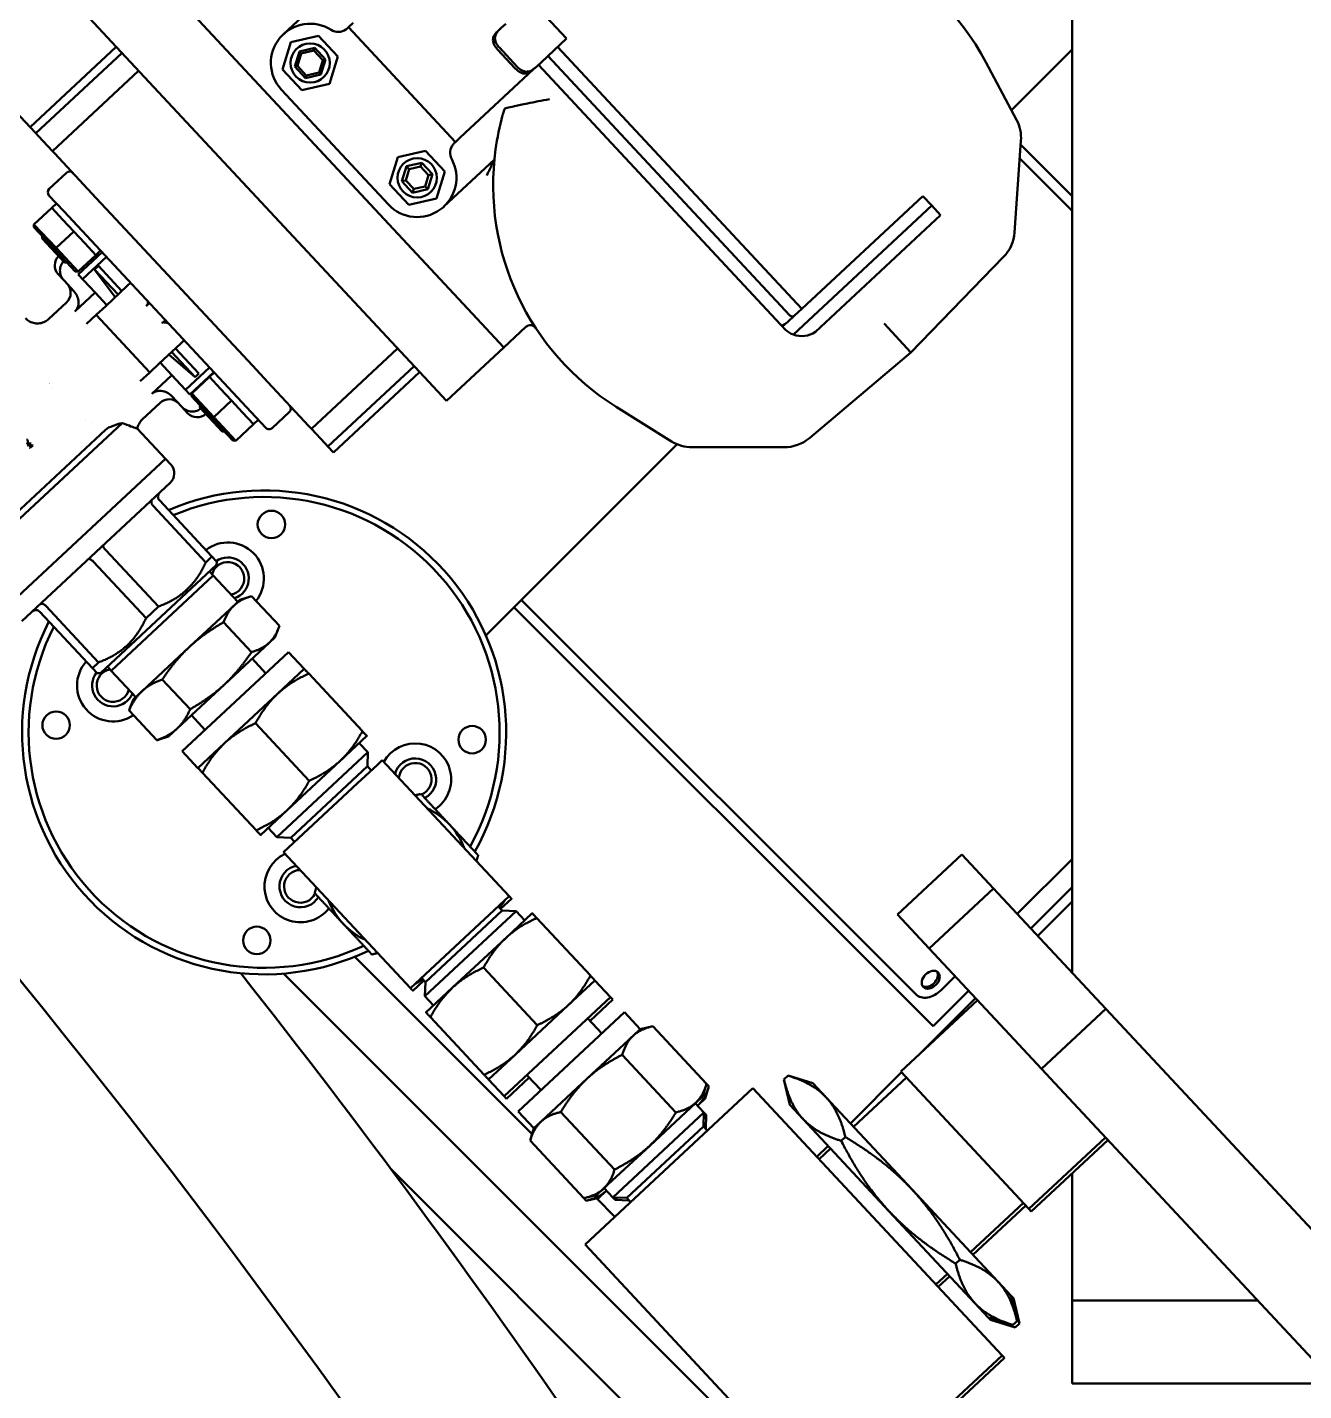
# Model space of a CAD drawing. Header units: inches. Extents: x 11 to 1621, y 11 to 1332.
# Drawn here: x 1286.47 to 1294.15, y 387.91 to 396.12 of the extents above; entities that cross this region are included whole.
import ezdxf

# ---------------------------------------------------------------- set-up
doc = ezdxf.new("R2010")
doc.units = ezdxf.units.IN
doc.header["$LTSCALE"] = 48
doc.header["$MEASUREMENT"] = 0
doc.layers.add('Visible (ANSI)', color=7, linetype='Continuous', lineweight=50)

msp = doc.modelspace()

# ---------------------------------------------------------------- linework, layer by layer
at = {"layer": 'Visible (ANSI)'}
for p, q in [((1292.759479, 390.424267), (1292.759479, 410.701101)), ((1288.011752, 396.073922), (1288.472448, 396.503527)), ((1287.324949, 396.348608), (1289.204472, 394.333066)), ((1287.3518, 396.319815), (1289.177622, 394.36186)), ((1289.715618, 396.047849), (1289.500815, 396.278196)), ((1286.845176, 396.170371), (1286.979428, 396.026404)), ((1288.403202, 396.115964), (1288.431995, 396.142814)), ((1289.321601, 396.111076), (1289.349858, 396.137426)), ((1288.222697, 396.06419), (1288.056589, 396.025841)), ((1288.222697, 396.06419), (1288.338963, 395.93951)), ((1288.395888, 396.109143), (1288.403202, 396.115964)), ((1288.403202, 396.115964), (1289.04761, 395.424921)), ((1289.300794, 396.091673), (1289.321601, 396.111076)), ((1289.564661, 395.907079), (1289.715618, 396.047849)), ((1286.487996, 395.514305), (1287.006278, 395.997611)), ((1288.858951, 394.010862), (1286.979428, 396.026404)), ((1288.056589, 396.025841), (1288.006746, 395.862812)), ((1288.080527, 395.879846), (1288.108231, 395.970461)), ((1288.108231, 395.970461), (1288.200558, 395.991777)), ((1288.119165, 395.958736), (1288.108231, 395.970461)), ((1288.195871, 395.976445), (1288.119165, 395.958736)), ((1288.200558, 395.991777), (1288.195871, 395.976445)), ((1288.249561, 395.91887), (1288.195871, 395.976445)), ((1288.200558, 395.991777), (1288.265182, 395.922477)), ((1289.40745, 395.868141), (1289.300049, 395.983315)), ((1289.419096, 395.879001), (1289.311694, 395.994175)), ((1289.661606, 395.997482), (1291.131919, 394.420765)), ((1292.393666, 395.616775), (1292.759479, 395.982589)), ((1286.521842, 395.478009), (1287.040124, 395.961315)), ((1288.096148, 395.883452), (1288.080527, 395.879846)), ((1288.119165, 395.958736), (1288.096148, 395.883452)), ((1288.096148, 395.883452), (1288.149838, 395.825877)), ((1288.226544, 395.843586), (1288.249561, 395.91887)), ((1288.265182, 395.922477), (1288.237478, 395.831861)), ((1288.249561, 395.91887), (1288.265182, 395.922477)), ((1288.28912, 395.776482), (1288.338963, 395.93951)), ((1289.564661, 395.907079), (1289.536403, 395.880728)), ((1289.546433, 395.890081), (1291.00332, 394.32776)), ((1291.060907, 394.381461), (1289.604019, 395.943781)), ((1292.239701, 395.906342), (1292.42401, 395.559706)), ((1287.139917, 395.8543), (1286.621635, 395.370994)), ((1288.006746, 395.862812), (1288.123012, 395.738133)), ((1288.145151, 395.810546), (1288.080527, 395.879846)), ((1288.237478, 395.831861), (1288.145151, 395.810546)), ((1288.149838, 395.825877), (1288.145151, 395.810546)), ((1288.149838, 395.825877), (1288.226544, 395.843586)), ((1288.226544, 395.843586), (1288.237478, 395.831861)), ((1289.515597, 395.861326), (1289.076403, 395.451771)), ((1289.515597, 395.861326), (1289.536403, 395.880728)), ((1288.644502, 395.049016), (1288.000094, 395.740059)), ((1288.123012, 395.738133), (1288.28912, 395.776482)), ((1286.312159, 395.702866), (1286.487996, 395.514305)), ((1286.487996, 395.514305), (1286.521842, 395.478009)), ((1286.53866, 395.459974), (1286.521842, 395.478009)), ((1286.621635, 395.370994), (1286.53866, 395.459974)), ((1289.04761, 395.424921), (1289.040295, 395.4181)), ((1289.076403, 395.451771), (1289.04761, 395.424921)), ((1292.451085, 395.432329), (1292.412555, 394.881328)), ((1292.759479, 395.098786), (1292.449441, 395.408825)), ((1286.635927, 395.355668), (1286.621635, 395.370994)), ((1286.635927, 395.355668), (1286.883679, 395.089986)), ((1288.700997, 395.334798), (1288.651154, 395.171769)), ((1288.867105, 395.373147), (1288.700997, 395.334798)), ((1288.98337, 395.248467), (1288.867105, 395.373147)), ((1288.978364, 395.037358), (1289.281919, 395.320427)), ((1292.759479, 395.010398), (1292.443665, 395.326213)), ((1286.706082, 395.240027), (1286.602425, 395.143366)), ((1288.752619, 395.27944), (1288.724906, 395.188796)), ((1288.769234, 395.261623), (1288.748644, 395.194277)), ((1288.844975, 395.300762), (1288.752619, 395.27944)), ((1288.769234, 395.261623), (1288.752619, 395.27944)), ((1288.837852, 395.277464), (1288.769234, 395.261623)), ((1288.837852, 395.277464), (1288.844975, 395.300762)), ((1288.885881, 395.22596), (1288.837852, 395.277464)), ((1288.909618, 395.23144), (1288.844975, 395.300762)), ((1288.865291, 395.158614), (1288.885881, 395.22596)), ((1288.881906, 395.140797), (1288.909618, 395.23144)), ((1288.885881, 395.22596), (1288.909618, 395.23144)), ((1288.933528, 395.085439), (1288.98337, 395.248467)), ((1288.651154, 395.171769), (1288.76742, 395.04709)), ((1288.748644, 395.194277), (1288.724906, 395.188796)), ((1288.724906, 395.188796), (1288.78955, 395.119475)), ((1288.748644, 395.194277), (1288.796673, 395.142772)), ((1288.796673, 395.142772), (1288.865291, 395.158614)), ((1288.865291, 395.158614), (1288.881906, 395.140797)), ((1286.601065, 395.104415), (1286.689671, 395.009397)), ((1286.97637, 394.990588), (1286.883679, 395.089986)), ((1288.76742, 395.04709), (1288.933528, 395.085439)), ((1288.796673, 395.142772), (1288.78955, 395.119475)), ((1288.78955, 395.119475), (1288.881906, 395.140797)), ((1291.860302, 395.100176), (1291.131828, 394.420862)), ((1291.914003, 395.042589), (1291.860302, 395.100176)), ((1286.511041, 394.929635), (1286.617577, 395.028981)), ((1286.64637, 395.055831), (1286.617577, 395.028981)), ((1286.68383, 394.957933), (1286.617577, 395.028981)), ((1287.817385, 393.800072), (1286.689671, 395.009397)), ((1286.97637, 394.990588), (1287.825445, 394.080067)), ((1291.914003, 395.042589), (1291.081391, 394.266165)), ((1291.967704, 394.985002), (1291.213744, 394.281923)), ((1291.967704, 394.985002), (1291.914003, 395.042589)), ((1286.510458, 394.912942), (1286.511041, 394.929635)), ((1286.634909, 394.779484), (1286.510458, 394.912942)), ((1286.511041, 394.929635), (1286.643547, 394.787539)), ((1286.750083, 394.886885), (1286.68383, 394.957933)), ((1286.560585, 394.844755), (1286.561071, 394.858666)), ((1286.560585, 394.844755), (1286.694837, 394.700788)), ((1286.643547, 394.787539), (1286.750083, 394.886885)), ((1286.816336, 394.815837), (1286.750083, 394.886885)), ((1286.88259, 394.74479), (1286.816336, 394.815837)), ((1286.634909, 394.779484), (1286.643547, 394.787539)), ((1286.759361, 394.646026), (1286.634909, 394.779484)), ((1286.643547, 394.787539), (1286.776054, 394.645443)), ((1286.776054, 394.645443), (1286.88259, 394.74479)), ((1286.920325, 394.762051), (1286.776358, 394.627799)), ((1286.946864, 394.733591), (1286.802897, 394.59934)), ((1286.882559, 394.744822), (1286.911353, 394.771673)), ((1292.346378, 394.733244), (1291.788993, 394.159245)), ((1286.694837, 394.700788), (1286.708748, 394.700302)), ((1286.875885, 394.658185), (1286.89892, 394.679665)), ((1287.01685, 394.507019), (1286.875885, 394.658185)), ((1286.999459, 394.490802), (1286.875885, 394.658185)), ((1287.039884, 394.528499), (1286.89892, 394.679665)), ((1286.656885, 394.628917), (1286.691781, 394.591497)), ((1286.691781, 394.591497), (1286.751778, 394.527157)), ((1286.776054, 394.645443), (1286.759361, 394.646026)), ((1286.878196, 394.518592), (1286.776358, 394.627799)), ((1287.072271, 394.5587), (1287.092426, 394.577495)), ((1286.757263, 394.40582), (1286.878196, 394.518592)), ((1286.878196, 394.518592), (1286.948459, 394.443244)), ((1286.9427, 394.437874), (1287.072271, 394.5587)), ((1286.7067, 394.460043), (1286.598637, 394.359273)), ((1286.885113, 394.384173), (1286.9427, 394.437874)), ((1287.200549, 394.451713), (1287.185299, 394.437492)), ((1287.200549, 394.451707), (1287.205457, 394.456284)), ((1287.200549, 394.451713), (1287.200549, 394.451707)), ((1291.131919, 394.420765), (1291.088728, 394.380489)), ((1286.827526, 394.330472), (1286.885113, 394.384173)), ((1286.885113, 394.384173), (1287.207317, 394.038651)), ((1287.281446, 394.334387), (1287.289236, 394.341651)), ((1287.301599, 394.353185), (1287.289231, 394.341651)), ((1287.289231, 394.341651), (1287.289236, 394.341651)), ((1289.204472, 394.333066), (1289.338724, 394.189099)), ((1291.00332, 394.32776), (1291.011376, 394.319121)), ((1291.088728, 394.380489), (1291.045536, 394.340212)), ((1291.788993, 394.159245), (1291.627693, 394.332219)), ((1289.338724, 394.189099), (1289.471231, 394.312664)), ((1291.034124, 394.294727), (1291.011376, 394.319121)), ((1287.264904, 394.092352), (1287.394474, 394.213179)), ((1287.480018, 394.010332), (1287.339053, 394.161498)), ((1287.503052, 394.031812), (1287.362088, 394.182978)), ((1287.41463, 394.231974), (1287.394474, 394.213179)), ((1288.180179, 393.69966), (1288.698462, 394.182966)), ((1288.993202, 393.866895), (1289.338724, 394.189099)), ((1291.788993, 394.159245), (1291.177512, 393.643259)), ((1287.264904, 394.092352), (1287.207317, 394.038651)), ((1287.270663, 394.097722), (1287.340926, 394.022374)), ((1287.321663, 394.14528), (1287.480018, 394.010332)), ((1287.918135, 393.980668), (1287.825445, 394.080067)), ((1287.207317, 394.038651), (1287.14973, 393.984951)), ((1287.219993, 393.909603), (1287.340926, 394.022374)), ((1287.340926, 394.022374), (1287.449587, 393.905849)), ((1287.567016, 394.06856), (1287.423048, 393.934308)), ((1287.593554, 394.040101), (1287.449587, 393.905849)), ((1287.460344, 393.911633), (1287.566879, 394.010979)), ((1287.480018, 394.010332), (1287.503052, 394.031812)), ((1287.595673, 394.037829), (1287.566879, 394.010979)), ((1287.633133, 393.939931), (1287.566879, 394.010979)), ((1288.798254, 394.075952), (1288.279972, 393.592646)), ((1288.313818, 393.55635), (1288.8321, 394.039656)), ((1288.858951, 394.010862), (1288.993202, 393.866895)), ((1286.618523, 393.947162), (1286.618518, 393.947157)), ((1287.699386, 393.868883), (1287.633133, 393.939931)), ((1287.918135, 393.980668), (1288.165888, 393.714986)), ((1287.270557, 393.85538), (1287.162494, 393.75461)), ((1287.40065, 393.831328), (1287.340652, 393.895667)), ((1287.40065, 393.831328), (1287.435545, 393.793907)), ((1287.459761, 393.894939), (1287.460344, 393.911633)), ((1287.584212, 393.761482), (1287.459761, 393.894939)), ((1287.460344, 393.911633), (1287.59285, 393.769537)), ((1287.509888, 393.826753), (1287.510374, 393.840664)), ((1287.59285, 393.769537), (1287.699386, 393.868883)), ((1287.765639, 393.797835), (1287.699386, 393.868883)), ((1290.347648, 393.623467), (1290.014713, 393.831507)), ((1286.823179, 393.754207), (1286.823196, 393.754211)), ((1287.509888, 393.826753), (1287.644139, 393.682786)), ((1287.584212, 393.761482), (1287.59285, 393.769537)), ((1287.708663, 393.628024), (1287.584212, 393.761482)), ((1287.59285, 393.769537), (1287.725356, 393.627441)), ((1287.831892, 393.726787), (1287.765639, 393.797835)), ((1287.817385, 393.800072), (1287.905991, 393.705054)), ((1287.831862, 393.72682), (1287.860655, 393.75367)), ((1288.048598, 393.800355), (1287.944942, 393.703693)), ((1287.041949, 393.733714), (1286.065975, 392.823603)), ((1286.94061, 393.693046), (1286.067918, 392.879247)), ((1286.854561, 393.735821), (1286.854535, 393.73579)), ((1287.301973, 393.518621), (1287.132816, 393.700019)), ((1287.644139, 393.682786), (1287.65805, 393.6823)), ((1287.725356, 393.627441), (1287.831892, 393.726787)), ((1288.180179, 393.69966), (1288.165888, 393.714986)), ((1288.263154, 393.610681), (1288.180179, 393.69966)), ((1286.472604, 393.600469), (1286.487052, 393.615171)), ((1286.475475, 393.597391), (1286.472604, 393.600469)), ((1286.491149, 393.610778), (1286.475475, 393.597391)), ((1286.484893, 393.587291), (1286.499342, 393.601993)), ((1286.487737, 393.584241), (1286.484893, 393.587291)), ((1286.487052, 393.615171), (1286.491149, 393.610778)), ((1286.503438, 393.5976), (1286.487737, 393.584241)), ((1286.499342, 393.601993), (1286.503438, 393.5976)), ((1287.725356, 393.627441), (1287.708663, 393.628024)), ((1288.279972, 393.592646), (1288.263154, 393.610681)), ((1288.279972, 393.592646), (1288.313818, 393.55635)), ((1289.231076, 392.454185), (1290.38244, 393.605549)), ((1291.025172, 393.587573), (1290.472826, 393.587573)), ((1286.294202, 392.578859), (1287.301973, 393.518621)), ((1287.301973, 393.518621), (1286.294202, 392.578859)), ((1287.334194, 393.484068), (1287.301973, 393.518621)), ((1286.43771, 392.540421), (1287.330307, 393.372781)), ((1287.265407, 393.269195), (1287.582246, 392.929427)), ((1287.545125, 392.894811), (1287.228286, 393.234579)), ((1286.94261, 392.968182), (1287.259449, 392.628414)), ((1287.582246, 392.929427), (1287.545125, 392.894811)), ((1287.611147, 392.898435), (1287.582246, 392.929427)), ((1287.185207, 392.559182), (1286.868368, 392.89895)), ((1286.910811, 392.227949), (1287.609016, 392.879035)), ((1287.609016, 392.879035), (1287.611147, 392.898435)), ((1286.975728, 392.242406), (1287.590065, 392.815285)), ((1287.566315, 392.839216), (1287.590065, 392.815285)), ((1287.590065, 392.815285), (1287.737582, 392.657093)), ((1287.75038, 392.669028), (1287.807242, 392.687504)), ((1287.820947, 392.69168), (1287.9885, 392.512001)), ((1286.582692, 392.632553), (1286.899531, 392.292785)), ((1287.259449, 392.628414), (1287.185207, 392.559182)), ((1287.715118, 392.636146), (1287.446308, 392.385476)), ((1287.75038, 392.669028), (1287.715118, 392.636146)), ((1291.813605, 390.21103), (1289.400763, 392.623872)), ((1289.444957, 392.668066), (1291.8193, 390.293724)), ((1286.86241, 392.258169), (1286.545571, 392.597937)), ((1287.652337, 392.534448), (1287.81989, 392.35477)), ((1287.925719, 392.410304), (1287.960981, 392.443186)), ((1287.960981, 392.443186), (1287.983378, 392.498621)), ((1287.446308, 392.385476), (1287.161603, 392.119984)), ((1287.403705, 391.757798), (1288.04364, 392.354546)), ((1287.656909, 392.159634), (1287.925719, 392.410304)), ((1288.04364, 392.354546), (1288.137755, 392.253619)), ((1286.899531, 392.292785), (1286.86241, 392.258169)), ((1287.906511, 392.226671), (1287.823853, 392.315312)), ((1286.86241, 392.258169), (1286.89131, 392.227177)), ((1286.910811, 392.227949), (1286.89131, 392.227177)), ((1286.953512, 392.267769), (1286.975728, 392.242406)), ((1286.975728, 392.242406), (1287.123245, 392.084215)), ((1287.283327, 392.190341), (1287.45088, 392.010662)), ((1288.137755, 392.253619), (1287.977772, 392.104432)), ((1288.487569, 391.87849), (1288.164405, 392.225041)), ((1287.161603, 392.119984), (1287.110446, 392.07228)), ((1287.372204, 391.894142), (1287.656909, 392.159634)), ((1287.110446, 392.07228), (1287.088049, 392.016845)), ((1287.977772, 392.104432), (1287.657805, 391.806058)), ((1287.082927, 392.003465), (1287.25048, 391.823786)), ((1287.540834, 391.885672), (1287.458176, 391.974312)), ((1287.321047, 391.846438), (1287.372204, 391.894142)), ((1288.167602, 391.580116), (1287.844438, 391.926667)), ((1287.321047, 391.846438), (1287.264185, 391.827962)), ((1287.657805, 391.806058), (1287.497821, 391.656871)), ((1288.354235, 391.700725), (1288.514218, 391.849912)), ((1288.468509, 391.807287), (1288.520648, 391.751375)), ((1287.403705, 391.757798), (1287.497821, 391.656871)), ((1287.972132, 391.239876), (1288.520648, 391.751375)), ((1288.034268, 391.402351), (1288.354235, 391.700725)), ((1288.517709, 391.66721), (1288.520648, 391.751375)), ((1288.577592, 391.676563), (1288.607303, 391.70427)), ((1289.371142, 390.885153), (1288.607303, 391.70427)), ((1287.847634, 391.281742), (1287.524471, 391.628292)), ((1288.056297, 391.236937), (1288.517709, 391.66721)), ((1288.577592, 391.676563), (1288.458747, 391.565739)), ((1288.517709, 391.66721), (1288.540896, 391.642344)), ((1288.161635, 391.288677), (1288.458747, 391.565739)), ((1287.874284, 391.253164), (1288.034268, 391.402351)), ((1287.919994, 391.295788), (1287.972132, 391.239876)), ((1288.161635, 391.288677), (1288.04279, 391.177852)), ((1288.056297, 391.236937), (1287.972132, 391.239876)), ((1288.056297, 391.236937), (1288.079485, 391.212071)), ((1288.013079, 391.150146), (1288.04279, 391.177852)), ((1288.776917, 390.33103), (1288.013079, 391.150146)), ((1291.708338, 390.774351), (1292.095955, 391.13581)), ((1292.095955, 391.13581), (1292.286664, 390.9313)), ((1292.429115, 390.77854), (1292.759479, 391.108904)), ((1289.371142, 390.885153), (1289.34143, 390.857447)), ((1292.286664, 390.9313), (1291.899046, 390.569841)), ((1292.286664, 390.9313), (1292.962093, 390.206991)), ((1292.511087, 390.690635), (1292.759479, 390.939027)), ((1289.412088, 390.795423), (1288.863572, 390.283924)), ((1289.327923, 390.798362), (1288.866512, 390.368089)), ((1289.222585, 390.746622), (1289.34143, 390.857447)), ((1289.327923, 390.798362), (1289.304735, 390.823228)), ((1289.318693, 390.808259), (1289.3851, 390.870185)), ((1289.327923, 390.798362), (1289.412088, 390.795423)), ((1289.464226, 390.739511), (1289.412088, 390.795423)), ((1292.759479, 390.852759), (1292.552715, 390.645995)), ((1288.925473, 390.469561), (1289.222585, 390.746622)), ((1289.509936, 390.782136), (1289.349952, 390.632949)), ((1289.536586, 390.753557), (1289.859749, 390.407007)), ((1291.899046, 390.569841), (1291.708338, 390.774351)), ((1289.349952, 390.632949), (1289.029985, 390.334574)), ((1292.381811, 390.052139), (1291.899046, 390.569841)), ((1289.509133, 389.453038), (1288.441603, 390.520567)), ((1288.806628, 390.358736), (1288.925473, 390.469561)), ((1293.169073, 385.262767), (1288.012602, 390.419238)), ((1288.866512, 390.368089), (1288.843324, 390.392955)), ((1289.216619, 390.455183), (1289.539782, 390.108632)), ((1291.970188, 390.319612), (1292.05412, 390.403545)), ((1288.806628, 390.358736), (1288.776917, 390.33103)), ((1288.790875, 390.316061), (1288.857282, 390.377987)), ((1288.866512, 390.368089), (1288.863572, 390.283924)), ((1289.029985, 390.334574), (1288.870002, 390.185387)), ((1289.726416, 390.229241), (1289.886399, 390.378428)), ((1289.980515, 390.277502), (1289.886399, 390.378428)), ((1291.922544, 390.102092), (1292.136092, 390.31564)), ((1288.915711, 390.228012), (1288.863572, 390.283924)), ((1289.980515, 390.277502), (1289.34058, 389.680753)), ((1289.406448, 389.930867), (1289.726416, 390.229241)), ((1289.994473, 390.262533), (1289.857344, 390.134658)), ((1289.994473, 390.262533), (1289.980515, 390.277502)), ((1292.189147, 390.258746), (1291.728394, 389.829087)), ((1292.17772, 390.271), (1291.83825, 389.93153)), ((1288.896651, 390.156809), (1289.219815, 389.810258)), ((1289.42583, 389.589334), (1290.065765, 390.186082)), ((1289.928636, 390.058208), (1289.843386, 390.149627)), ((1290.065765, 390.186082), (1290.159881, 390.085156)), ((1291.922544, 390.102092), (1291.813605, 390.21103)), ((1292.574476, 389.845532), (1292.962093, 390.206991)), ((1292.962093, 390.206991), (1295.021728, 387.998302)), ((1290.159881, 390.085156), (1290.117013, 390.045181)), ((1290.159881, 390.085156), (1290.236029, 390.102736)), ((1290.559193, 389.756185), (1290.236029, 390.102736)), ((1290.117013, 390.045181), (1289.839913, 389.786781)), ((1292.381811, 390.052139), (1292.574476, 389.845532)), ((1289.246465, 389.78168), (1289.406448, 389.930867)), ((1290.37446, 389.583919), (1290.051296, 389.930469)), ((1289.562959, 389.717209), (1289.477709, 389.808628)), ((1291.731971, 389.825251), (1291.424192, 389.517472)), ((1291.728394, 389.829087), (1292.499052, 389.002658)), ((1292.574476, 389.845532), (1292.65459, 389.759619)), ((1289.34058, 389.680753), (1289.246465, 389.78168)), ((1289.491668, 389.793659), (1289.354539, 389.665785)), ((1289.501763, 389.782833), (1289.491289, 389.793307)), ((1289.839913, 389.786781), (1289.562814, 389.528382)), ((1290.83695, 389.729323), (1289.827682, 388.788165)), ((1290.536344, 389.681448), (1290.559193, 389.756185)), ((1290.550302, 389.66648), (1290.573151, 389.741217)), ((1290.573151, 389.741217), (1290.559193, 389.756185)), ((1290.83695, 389.729323), (1292.337347, 388.120345)), ((1291.024718, 389.781856), (1291.049362, 389.804837)), ((1291.059878, 389.629558), (1291.024718, 389.781856)), ((1291.198836, 389.759138), (1291.049362, 389.804837)), ((1291.278785, 389.673403), (1291.198836, 389.759138)), ((1291.762051, 389.792995), (1291.443912, 389.496326)), ((1294.634111, 387.636843), (1292.65459, 389.759619)), ((1289.354539, 389.665785), (1289.34058, 389.680753)), ((1290.493476, 389.641474), (1290.536344, 389.681448)), ((1290.507434, 389.626505), (1290.550302, 389.66648)), ((1291.795584, 389.119203), (1291.278785, 389.673403)), ((1289.42583, 389.589334), (1289.519946, 389.488407)), ((1290.004993, 389.239386), (1289.68183, 389.585937)), ((1289.994257, 389.071413), (1290.542773, 389.582911)), ((1290.216376, 389.383074), (1290.493476, 389.641474)), ((1290.490634, 389.638823), (1290.542773, 389.582911)), ((1290.504592, 389.623855), (1290.507434, 389.626505)), ((1290.539834, 389.498746), (1290.542773, 389.582911)), ((1290.541763, 389.553985), (1290.556731, 389.567943)), ((1290.542773, 389.582911), (1290.556731, 389.567943)), ((1290.553792, 389.483778), (1290.556731, 389.567943)), ((1291.059878, 389.629558), (1291.139828, 389.543823)), ((1289.519946, 389.488407), (1289.497097, 389.41367)), ((1289.562814, 389.528382), (1289.519946, 389.488407)), ((1290.078423, 389.068474), (1290.539834, 389.498746)), ((1290.539834, 389.498746), (1290.563022, 389.47388)), ((1291.139828, 389.543823), (1291.656627, 388.989624)), ((1289.82026, 389.067119), (1289.497097, 389.41367)), ((1291.369251, 389.412389), (1291.393895, 389.43537)), ((1292.959805, 389.432317), (1292.499052, 389.002658)), ((1292.973763, 389.417348), (1292.51301, 388.987689)), ((1289.939277, 389.124674), (1290.216376, 389.383074)), ((1291.28976, 389.38304), (1291.222544, 389.315824)), ((1291.304954, 389.366746), (1291.235476, 389.301956)), ((1292.639904, 385.261606), (1288.659871, 389.241639)), ((1292.759479, 388.451101), (1292.759479, 389.217525)), ((1289.896409, 389.0847), (1289.82026, 389.067119)), ((1289.910367, 389.069731), (1289.834219, 389.052151)), ((1289.896409, 389.0847), (1289.939277, 389.124674)), ((1289.910367, 389.069731), (1289.953235, 389.109706)), ((1289.942119, 389.127325), (1289.994257, 389.071413)), ((1289.953235, 389.109706), (1289.956077, 389.112356)), ((1290.078423, 389.068474), (1289.994257, 389.071413)), ((1289.994257, 389.071413), (1290.008216, 389.056444)), ((1290.008216, 389.056444), (1290.023184, 389.070403)), ((1292.312384, 388.565004), (1291.795584, 389.119203)), ((1289.834219, 389.052151), (1289.82026, 389.067119)), ((1290.006891, 388.95528), (1289.895802, 389.066369)), ((1290.092381, 389.053505), (1290.008216, 389.056444)), ((1290.078423, 389.068474), (1290.101611, 389.043608)), ((1291.656627, 388.989624), (1292.173426, 388.435424)), ((1292.465395, 389.03875), (1292.147257, 388.742081)), ((1292.479354, 389.023782), (1292.161215, 388.727112)), ((1292.499052, 389.002658), (1292.51301, 388.987689)), ((1291.328078, 387.179187), (1289.827682, 388.788165)), ((1292.058317, 388.673457), (1292.08296, 388.696437)), ((1292.008299, 388.612501), (1291.938821, 388.547711)), ((1292.022258, 388.597533), (1291.952779, 388.532743)), ((1292.392333, 388.479269), (1292.312384, 388.565004)), ((1292.173426, 388.435424), (1292.253375, 388.349689)), ((1292.392333, 388.479269), (1292.427493, 388.326971)), ((1292.406291, 388.4643), (1292.392333, 388.479269)), ((1292.406291, 388.4643), (1292.441452, 388.312003)), ((1292.759479, 388.451101), (1292.759479, 388.071101)), ((1292.879479, 388.451101), (1292.759479, 388.451101)), ((1292.879479, 388.451101), (1293.874803, 388.451101)), ((1292.253375, 388.349689), (1292.402849, 388.30399)), ((1292.253375, 388.349689), (1292.267334, 388.334721)), ((1292.267334, 388.334721), (1292.416808, 388.289022)), ((1292.402849, 388.30399), (1292.427493, 388.326971)), ((1292.416808, 388.289022), (1292.441452, 388.312003)), ((1292.337347, 388.120345), (1291.328078, 387.179187)), ((1292.351305, 388.105376), (1292.077376, 387.849934)), ((1292.337347, 388.120345), (1292.351305, 388.105376)), ((1292.759479, 387.951101), (1292.759479, 388.071101)), ((1292.759479, 387.951101), (1294.341061, 387.951101))]:
    msp.add_line(p, q, dxfattribs=at)
for centre, radius in [((1247.196979, 358.380235), 48.3125), ((1247.196979, 358.380235), 46.34375), ((1247.196979, 358.380235), 42.829288), ((1247.196979, 358.380235), 42.579288), ((1247.196979, 358.380235), 42.279288), ((1288.172854, 395.901161), 0.11811), ((1288.817262, 395.210118), 0.11811), ((1287.939822, 393.12325), 0.082677), ((1286.644116, 391.914985), 0.082677), ((1289.148086, 391.827544), 0.082677), ((1287.852381, 390.619279), 0.082677)]:
    msp.add_circle(centre, radius, dxfattribs=at)
for centre, radius, start, end in [((1290.849232, 395.167016), 1.574803, 28, 64.1671597), ((1288.172854, 395.901161), 0.23622, 57.4775122, 223), ((1288.342187, 396.16673), 0.07874, 237.4775122, 305.9356886), ((1290.849232, 395.167016), 1.574803, 164.5474886, 172.1949674), ((1292.21544, 395.448807), 0.23622, 356, 28), ((1289.093996, 395.360513), 0.07874, 140.0643114, 208.5224878), ((1288.817262, 395.210118), 0.23622, 223, 28.5224878), ((1290.849232, 395.167016), 1.574803, 172.1949674, 238), ((1286.724877, 395.219872), 0.027559, 43, 133), ((1286.62122, 395.123211), 0.027559, 133, 223), ((1292.17691, 394.897806), 0.23622, 315.8413009, 356), ((1286.714472, 394.682618), 0.07874, 134.4325437, 223), ((1286.652999, 394.51763), 0.07874, 313, 43), ((1247.196979, 358.380235), 50.625, 30.4164882, 45.601263), ((1289.498081, 394.28387), 0.03937, 33.1696352, 133), ((1291.075303, 394.394886), 0.019685, 223, 313), ((1291.132148, 394.403558), 0.146468, 227.9904464, 249.7241578), ((1291.132148, 394.403558), 0.146468, 249.7241578, 303.8546982), ((1286.333577, 393.546866), 0.501969, 57.453539, 57.4538389), ((1287.324257, 393.797793), 0.07874, 43, 133), ((1288.029803, 393.82051), 0.027559, 313, 43), ((1287.493132, 393.847608), 0.07874, 223, 311.5674563), ((1287.926146, 393.723849), 0.027559, 223, 313), ((1290.472826, 393.823793), 0.23622, 238, 270), ((1291.025172, 393.823793), 0.23622, 270, 310.1586991), ((1287.276607, 393.430368), 0.07874, 313, 43), ((1287.896101, 391.871264), 1.456693, 330.4778956, 113.2548019), ((1287.896101, 391.871264), 1.417323, 330.9797326, 112.6824924), ((1287.677766, 392.798131), 0.216535, 321.5296572, 127.7840914), ((1287.677766, 392.798131), 0.098425, 280.8051645, 165.4247885), ((1287.677766, 392.798131), 0.125984, 288.4019404, 124.0107007), ((1287.896101, 391.871264), 1.456693, 152.7451981, 295.5221044), ((1287.896101, 391.871264), 1.417323, 153.3175076, 295.0202674), ((1286.986723, 392.153723), 0.216535, 138.2159086, 304.4703428), ((1286.986723, 392.153723), 0.125984, 141.9892993, 337.5980596), ((1286.986723, 392.153723), 0.098425, 100.5752115, 345.1948355), ((1288.80548, 391.588806), 0.216535, 303.7139446, 150.7991884), ((1288.80548, 391.588806), 0.125984, 296.8982648, 164.6945437), ((1288.80548, 391.588806), 0.098425, 292.2065556, 175.2603105), ((1288.69211, 391.01765), 0.4375, 43, 64.7867893), ((1288.69211, 391.01765), 0.4375, 21.2132107, 43), ((1288.114437, 390.944398), 0.216535, 115.2008116, 322.2860554), ((1288.114437, 390.944398), 0.125984, 101.3054563, 329.1017352), ((1288.114437, 390.944398), 0.098425, 90.7396895, 333.7934444), ((1288.69211, 391.01765), 0.4375, 201.2132107, 223), ((1288.69211, 391.01765), 0.4375, 223, 244.7867893), ((1247.196979, 358.380235), 51.6875, 30.5600044, 38.3089684)]:
    msp.add_arc(centre, radius, start, end, dxfattribs=at)
for centre, major_axis, ratio, start_param, end_param in [((1287.249411, 394.400496), (-0.05514, 0.062027), 0.05737022, 0.41584263, 0.55026337), ((1287.240574, 394.392655), (-0.054941, 0.061813), 0.05744872, 3.66516804, 3.69284502), ((1291.017714, 394.341183), (-0.03912, -0.022329), 0.38196601, 1.19716312, 2.12437069), ((1291.896688, 390.393112), (-0.044194, -0.044194), 0.70710678, 0.17692153, 2.96467112), ((1291.907688, 390.382112), (-0.088388, -0.088388), 0.70710678, 0, 1.57079633)]:
    msp.add_ellipse(centre, major_axis=major_axis, ratio=ratio, start_param=start_param, end_param=end_param, dxfattribs=at)
msp.add_ellipse((1291.907688, 390.382112), major_axis=(-0.044194, -0.044194), ratio=0.70710678, dxfattribs=at)
for points, knots in [([(1288.395888, 396.109143), (1288.395374, 396.108665), (1288.394836, 396.108175), (1288.392457, 396.106077), (1288.3904, 396.104427), (1288.388398, 396.102976)], [-0.2531902343, -0.2531902343, -0.2531902343, -0.2531902343, -0.2473827595, -0.2473827595, -0.2285391328, -0.2285391328, -0.2285391328, -0.2285391328]), ([(1289.300049, 395.983315), (1289.291566, 395.992411), (1289.283968, 396.003098), (1289.276671, 396.019623), (1289.274914, 396.025235), (1289.273072, 396.036396), (1289.272992, 396.041947), (1289.274566, 396.052918), (1289.276418, 396.058854), (1289.282108, 396.070211), (1289.285933, 396.075648), (1289.293245, 396.084294), (1289.296906, 396.088039), (1289.300794, 396.091673)], [0.522145887, 0.522145887, 0.522145887, 0.522145887, 0.616917994, 0.616917994, 0.664304048, 0.664304048, 0.711690102, 0.711690102, 0.760841543, 0.760841543, 0.809992985, 0.809992985, 0.850067464, 0.850067464, 0.850067464, 0.850067464]), ([(1289.311694, 395.994175), (1289.303283, 396.003195), (1289.295723, 396.013774), (1289.288535, 396.030206), (1289.286826, 396.035802), (1289.285131, 396.046987), (1289.285151, 396.052581), (1289.286877, 396.062998), (1289.288541, 396.0683), (1289.293408, 396.078547), (1289.296598, 396.083505), (1289.306036, 396.095988), (1289.313802, 396.103799), (1289.321601, 396.111076)], [0.88686293, 0.88686293, 0.88686293, 0.88686293, 0.980848406, 0.980848406, 1.027841143, 1.027841143, 1.074833881, 1.074833881, 1.117304527, 1.117304527, 1.159775172, 1.159775172, 1.238302717, 1.238302717, 1.238302717, 1.238302717]), ([(1289.515597, 395.861326), (1289.5117, 395.8577), (1289.507709, 395.85431), (1289.498574, 395.847618), (1289.492883, 395.844183), (1289.481157, 395.839298), (1289.475106, 395.837865), (1289.464052, 395.83706), (1289.45852, 395.837527), (1289.447515, 395.840144), (1289.442039, 395.842288), (1289.426064, 395.85072), (1289.415932, 395.859045), (1289.40745, 395.868141)], [-0.850067464, -0.850067464, -0.850067464, -0.850067464, -0.809992985, -0.809992985, -0.760841543, -0.760841543, -0.711690102, -0.711690102, -0.664304048, -0.664304048, -0.616917994, -0.616917994, -0.522145887, -0.522145887, -0.522145887, -0.522145887]), ([(1289.536403, 395.880728), (1289.5286, 395.873456), (1289.520267, 395.866254), (1289.507156, 395.85771), (1289.501987, 395.854874), (1289.491425, 395.850733), (1289.48602, 395.849443), (1289.475508, 395.848448), (1289.469927, 395.848818), (1289.458887, 395.851289), (1289.453424, 395.853384), (1289.437534, 395.861701), (1289.427508, 395.86998), (1289.419096, 395.879001)], [0.535423144, 0.535423144, 0.535423144, 0.535423144, 0.613950689, 0.613950689, 0.656421334, 0.656421334, 0.69889198, 0.69889198, 0.745884717, 0.745884717, 0.792877455, 0.792877455, 0.88686293, 0.88686293, 0.88686293, 0.88686293]), ([(1289.614197, 395.683244), (1289.614029, 395.683214), (1289.613861, 395.683184), (1289.590583, 395.679011), (1289.567502, 395.6747), (1289.522998, 395.666091), (1289.501567, 395.661798), (1289.452147, 395.651622), (1289.425568, 395.645901), (1289.384209, 395.63679), (1289.368707, 395.633277), (1289.352545, 395.629588), (1289.34843, 395.628642), (1289.345967, 395.628073)], [-2.06025744, -2.06025744, -2.06025744, -2.06025744, -2.058958052, -2.058958052, -1.880049448, -1.880049448, -1.705191319, -1.705191319, -1.454213107, -1.454213107, -1.235109959, -1.235109959, -1.116440699, -1.116440699, -1.116440699, -1.116440699]), ([(1289.345967, 395.628073), (1289.345644, 395.627999), (1289.345291, 395.627732), (1289.344086, 395.626275), (1289.343159, 395.62442), (1289.340932, 395.618855), (1289.339626, 395.614939), (1289.336942, 395.606277), (1289.33557, 395.601568), (1289.333665, 395.594875), (1289.33314, 395.593011), (1289.332288, 395.589966), (1289.33196, 395.58879), (1289.331541, 395.587278), (1289.331448, 395.586942), (1289.331355, 395.586606)], [0.538393814, 0.538393814, 0.538393814, 0.538393814, 0.554007054, 0.554007054, 0.587560593, 0.587560593, 0.627797352, 0.627797352, 0.667023988, 0.667023988, 0.681906991, 0.681906991, 0.691216197, 0.691216197, 0.693870601, 0.693870601, 0.693870601, 0.693870601]), ([(1289.033621, 395.411059), (1289.035208, 395.412955), (1289.036998, 395.414892), (1289.039257, 395.417118), (1289.039782, 395.417621), (1289.040295, 395.4181)], [-0.0754653281, -0.0754653281, -0.0754653281, -0.0754653281, -0.0566217014, -0.0566217014, -0.0508142267, -0.0508142267, -0.0508142267, -0.0508142267]), ([(1289.236059, 395.22383), (1289.236122, 395.223969), (1289.236186, 395.224109), (1289.248131, 395.250301), (1289.260058, 395.275488), (1289.272232, 395.300682), (1289.2751, 395.306556), (1289.278464, 395.313417), (1289.279606, 395.315738), (1289.281003, 395.318573), (1289.281438, 395.319453), (1289.28184, 395.320268), (1289.281919, 395.320427), (1289.281919, 395.320427)], [-0.001167549, -0.001167549, -0.001167549, -0.001167549, 0, 0, 0.21819513, 0.21819513, 0.303187247, 0.303187247, 0.349375686, 0.349375686, 0.378479668, 0.378479668, 0.39631478, 0.39631478, 0.39631478, 0.39631478]), ([(1286.689684, 394.706314), (1286.683285, 394.699947), (1286.677354, 394.691328), (1286.669861, 394.674239), (1286.667444, 394.662692), (1286.667188, 394.642522), (1286.669513, 394.630332), (1286.677282, 394.610537), (1286.684331, 394.599486), (1286.691781, 394.591497)], [0.004943741, 0.004943741, 0.004943741, 0.004943741, 0.072218735, 0.072218735, 0.147130894, 0.147130894, 0.225931358, 0.225931358, 0.309168239, 0.309168239, 0.309168239, 0.309168239]), ([(1286.751778, 394.527157), (1286.759746, 394.518613), (1286.767317, 394.506815), (1286.776026, 394.485667), (1286.778921, 394.472556), (1286.779368, 394.4512), (1286.777392, 394.439154), (1286.770127, 394.421218), (1286.763976, 394.41208), (1286.757263, 394.40582)], [-0.957682418, -0.957682418, -0.957682418, -0.957682418, -0.868663282, -0.868663282, -0.783405476, -0.783405476, -0.705892069, -0.705892069, -0.635947237, -0.635947237, -0.635947237, -0.635947237]), ([(1287.197532, 394.455959), (1287.196974, 394.454346), (1287.196228, 394.452574), (1287.193986, 394.448182), (1287.192325, 394.445515), (1287.188789, 394.441015), (1287.187116, 394.439189), (1287.185299, 394.437492)], [-0.286975503, -0.286975503, -0.286975503, -0.286975503, -0.2679673126, -0.2679673126, -0.2419719732, -0.2419719732, -0.222890169, -0.222890169, -0.222890169, -0.222890169]), ([(1287.195117, 394.467373), (1287.19516, 394.467327), (1287.195204, 394.467264), (1287.195253, 394.467178), (1287.195257, 394.467171), (1287.195263, 394.46716), (1287.195266, 394.467155), (1287.19527, 394.467148), (1287.195271, 394.467145), (1287.195275, 394.467139), (1287.195276, 394.467136), (1287.195279, 394.46713), (1287.195281, 394.467127), (1287.195285, 394.46712), (1287.195287, 394.467115), (1287.195294, 394.467102), (1287.195299, 394.467092), (1287.195344, 394.467003), (1287.195385, 394.466911), (1287.195435, 394.466785), (1287.195444, 394.466761), (1287.195714, 394.466062), (1287.195996, 394.464951), (1287.196706, 394.461485), (1287.197135, 394.458831), (1287.197532, 394.455959)], [-0.0524161984, -0.0524161984, -0.0524161984, -0.0524161984, -0.0490577958, -0.0490577958, -0.048765919, -0.048765919, -0.0485912111, -0.0485912111, -0.0484654763, -0.0484654763, -0.0483539014, -0.0483539014, -0.0482326845, -0.0482326845, -0.0480727939, -0.0480727939, -0.0477159604, -0.0477159604, -0.0448155563, -0.0448155563, -0.0441770285, -0.0441770285, -0.0261263922, -0.0261263922, -0.000001, -0.000001, -0.000001, -0.000001]), ([(1286.459615, 394.364212), (1286.466861, 394.356441), (1286.475492, 394.349775), (1286.494226, 394.339661), (1286.504579, 394.336095), (1286.525607, 394.332518), (1286.536555, 394.332461), (1286.557618, 394.335817), (1286.568006, 394.339274), (1286.585107, 394.348276), (1286.592296, 394.353374), (1286.598637, 394.359273)], [0, 0, 0, 0, 0.080960744, 0.080960744, 0.162235064, 0.162235064, 0.243498247, 0.243498247, 0.324761925, 0.324761925, 0.390758341, 0.390758341, 0.390758341, 0.390758341]), ([(1287.281446, 394.334387), (1287.282005, 394.334908), (1287.282578, 394.335417), (1287.285341, 394.337755), (1287.287633, 394.339354), (1287.28993, 394.3407)], [-0.222890169, -0.222890169, -0.222890169, -0.222890169, -0.2170251215, -0.2170251215, -0.195203458, -0.195203458, -0.195203458, -0.195203458]), ([(1287.28993, 394.3407), (1287.29465, 394.339891), (1287.29938, 394.338955), (1287.308522, 394.336895), (1287.312546, 394.335832), (1287.31553, 394.33487)], [-0.0645363903, -0.0645363903, -0.0645363903, -0.0645363903, -0.0338155102, -0.0338155102, 0, 0, 0, 0]), ([(1287.31553, 394.33487), (1287.315864, 394.335593), (1287.316179, 394.336104), (1287.316732, 394.336661), (1287.316967, 394.336704), (1287.317151, 394.336507)], [-0.0292735664, -0.0292735664, -0.0292735664, -0.0292735664, -0.0146352018, -0.0146352018, -0.000001, -0.000001, -0.000001, -0.000001]), ([(1287.219993, 393.909603), (1287.226706, 393.915863), (1287.236251, 393.921361), (1287.25465, 393.927357), (1287.266804, 393.928488), (1287.288078, 393.926553), (1287.300954, 393.92275), (1287.321443, 393.912587), (1287.332685, 393.904211), (1287.340652, 393.895667)], [0.635947237, 0.635947237, 0.635947237, 0.635947237, 0.705892069, 0.705892069, 0.783405476, 0.783405476, 0.868663282, 0.868663282, 0.957682418, 0.957682418, 0.957682418, 0.957682418]), ([(1287.40065, 393.831328), (1287.408099, 393.823339), (1287.418633, 393.815537), (1287.437837, 393.806405), (1287.449835, 393.803235), (1287.469974, 393.802084), (1287.481662, 393.80369), (1287.499232, 393.809973), (1287.508243, 393.815288), (1287.515041, 393.821226)], [-0.309168239, -0.309168239, -0.309168239, -0.309168239, -0.225931358, -0.225931358, -0.147130894, -0.147130894, -0.072218735, -0.072218735, -0.004943741, -0.004943741, -0.004943741, -0.004943741]), ([(1287.162494, 393.75461), (1287.154732, 393.747354), (1287.148076, 393.738715), (1287.138131, 393.72024), (1287.134638, 393.710215), (1287.132816, 393.700019)], [0, 0, 0, 0, 0.080960965, 0.080960965, 0.159881224, 0.159881224, 0.159881224, 0.159881224]), ([(1287.041949, 393.733714), (1287.022746, 393.728774), (1287.004016, 393.72337), (1286.967635, 393.710159), (1286.95014, 393.701933), (1286.94061, 393.693046)], [-0.344592757, -0.344592757, -0.344592757, -0.344592757, -0.181405675, -0.181405675, 0, 0, 0, 0]), ([(1287.041949, 393.733714), (1287.062117, 393.725722), (1287.079999, 393.719037), (1287.107663, 393.708908), (1287.118024, 393.705222), (1287.130006, 393.700998), (1287.132807, 393.700018), (1287.132812, 393.700019)], [0.000001, 0.000001, 0.000001, 0.000001, 0.25176983, 0.25176983, 0.482531752, 0.482531752, 0.673093682, 0.673093682, 0.673093682, 0.673093682]), ([(1286.468582, 393.634978), (1286.46907, 393.63443), (1286.470029, 393.633352), (1286.471252, 393.631615), (1286.472286, 393.62984), (1286.473115, 393.628017), (1286.473702, 393.626132), (1286.47409, 393.624208), (1286.4743, 393.622237), (1286.474249, 393.620239), (1286.474049, 393.618261), (1286.473652, 393.616345), (1286.473106, 393.614513), (1286.472403, 393.612754), (1286.471495, 393.611095), (1286.470449, 393.609504), (1286.469216, 393.608005), (1286.46829, 393.607088), (1286.467819, 393.606622)], [0, 0, 0, 0, 0.06947546, 0.1365168, 0.20078882, 0.26382967, 0.32573502, 0.38729069, 0.44950922, 0.51296782, 0.57627522, 0.6375801, 0.69790261, 0.75717209, 0.81659853, 0.87665317, 0.93728964, 1, 1, 1, 1]), ([(1287.222612, 393.272353), (1287.222586, 393.272329), (1287.222559, 393.272304), (1287.221458, 393.271262), (1287.220537, 393.270083), (1287.219036, 393.267442), (1287.218459, 393.265986), (1287.217321, 393.261458), (1287.217236, 393.258135), (1287.218412, 393.251201), (1287.219631, 393.247663), (1287.223219, 393.240793), (1287.225538, 393.237529), (1287.228278, 393.234588), (1287.228282, 393.234584), (1287.228286, 393.234579)], [-0.000411925, -0.000411925, -0.000411925, -0.000411925, 0, 0, 0.016868419, 0.016868419, 0.03371101, 0.03371101, 0.065432981, 0.065432981, 0.096410129, 0.096410129, 0.127012218, 0.127012218, 0.127059485, 0.127059485, 0.127059485, 0.127059485]), ([(1287.266962, 393.31371), (1287.266923, 393.313674), (1287.266885, 393.313638), (1287.26527, 393.312117), (1287.26385, 393.310473), (1287.261372, 393.306921), (1287.260319, 393.305021), (1287.257867, 393.299268), (1287.257005, 393.29522), (1287.256894, 393.287086), (1287.257609, 393.283078), (1287.260515, 393.275572), (1287.26266, 393.272145), (1287.265399, 393.269204), (1287.265403, 393.2692), (1287.265407, 393.269195)], [-0.254637744, -0.254637744, -0.254637744, -0.254637744, -0.254225765, -0.254225765, -0.237355132, -0.237355132, -0.220510331, -0.220510331, -0.188784196, -0.188784196, -0.157802983, -0.157802983, -0.127196878, -0.127196878, -0.127149605, -0.127149605, -0.127149605, -0.127149605]), ([(1286.928358, 392.997957), (1286.928346, 392.997946), (1286.928334, 392.997934), (1286.927367, 392.997004), (1286.926994, 392.995486), (1286.927462, 392.991442), (1286.928285, 392.988963), (1286.931008, 392.983399), (1286.932856, 392.980383), (1286.937314, 392.974215), (1286.939859, 392.971132), (1286.94261, 392.968182)], [-0.254604276, -0.254604276, -0.254604276, -0.254604276, -0.254192405, -0.254192405, -0.221582257, -0.221582257, -0.189328118, -0.189328118, -0.157826889, -0.157826889, -0.127059485, -0.127059485, -0.127059485, -0.127059485]), ([(1286.868368, 392.89895), (1286.865617, 392.901901), (1286.862719, 392.904654), (1286.856877, 392.909532), (1286.853997, 392.911585), (1286.848637, 392.91469), (1286.846221, 392.915684), (1286.84222, 392.916432), (1286.84068, 392.916166), (1286.839684, 392.915267), (1286.839672, 392.915255), (1286.839659, 392.915244)], [-0.127149605, -0.127149605, -0.127149605, -0.127149605, -0.096378163, -0.096378163, -0.0648728, -0.0648728, -0.032614428, -0.032614428, 0, 0, 0.000411925, 0.000411925, 0.000411925, 0.000411925]), ([(1286.545571, 392.597937), (1286.54282, 392.600887), (1286.539532, 392.603277), (1286.53216, 392.606728), (1286.52814, 392.607718), (1286.519879, 392.608118), (1286.515718, 392.607485), (1286.507865, 392.604642), (1286.504249, 392.602439), (1286.501133, 392.599563), (1286.501095, 392.599527), (1286.501056, 392.599491)], [-0.127149604, -0.127149604, -0.127149604, -0.127149604, -0.096378163, -0.096378163, -0.0648728, -0.0648728, -0.032614428, -0.032614428, 0, 0, 0.000411925, 0.000411925, 0.000411925, 0.000411925]), ([(1286.582692, 392.632553), (1286.582688, 392.632557), (1286.582683, 392.632562), (1286.579941, 392.6355), (1286.576847, 392.638041), (1286.570244, 392.6421), (1286.5668, 392.643562), (1286.559965, 392.645219), (1286.556643, 392.645366), (1286.552047, 392.644547), (1286.550555, 392.644072), (1286.547815, 392.642759), (1286.546575, 392.641923), (1286.545458, 392.640897), (1286.545432, 392.640873), (1286.545406, 392.640848)], [0.127149605, 0.127149605, 0.127149605, 0.127149605, 0.127196878, 0.127196878, 0.157802983, 0.157802983, 0.188784197, 0.188784197, 0.220510332, 0.220510332, 0.237355132, 0.237355132, 0.254225765, 0.254225765, 0.254637744, 0.254637744, 0.254637744, 0.254637744])]:
    msp.add_open_spline(points, degree=3, knots=knots, dxfattribs=at)
for points in [[(1286.598637, 394.359273), (1286.598637, 394.359273), (1286.598637, 394.359273), (1286.598637, 394.359273)], [(1287.162494, 393.75461), (1287.162494, 393.75461), (1287.162494, 393.75461), (1287.162494, 393.75461)]]:
    msp.add_open_spline(points, degree=3, dxfattribs=at)
msp.add_rational_spline([(1287.301726, 394.353048), (1287.302189, 394.352475), (1287.302642, 394.351915), (1287.311906, 394.340431), (1287.31553, 394.33487)], [0.995814381342, 0.997846252692, 1, 0.957656279762, 0.96242185096], degree=2, knots=[0.9637804655, 0.9637804655, 0.9637804655, 0.9642857143, 0.9642857143, 0.9742191512, 0.9742191512, 0.9742191512], dxfattribs=at)
for points, weights in [([(1287.545125, 392.894811), (1287.457461, 392.702446), (1287.259449, 392.628414)], [1.56628897925, 1.72291787713, 1.56628897925]), ([(1287.820947, 392.69168), (1287.754244, 392.672631), (1287.715118, 392.636146)], [1, 1.0379548493, 1]), ([(1287.715118, 392.636146), (1287.675992, 392.59966), (1287.652337, 392.534448)], [1, 1.0379548493, 1]), ([(1287.185207, 392.559182), (1287.097543, 392.366817), (1286.899531, 392.292785)], [1.56628897925, 1.72291787713, 1.56628897925]), ([(1287.652337, 392.534448), (1287.531937, 392.465327), (1287.446308, 392.385476)], [1, 1.0379548493, 1]), ([(1287.925719, 392.410304), (1287.964845, 392.446789), (1287.9885, 392.512001)], [1, 1.0379548493, 1]), ([(1287.446308, 392.385476), (1287.360679, 392.305626), (1287.283327, 392.190341)], [1, 1.0379548493, 1]), ([(1287.656909, 392.159634), (1287.742538, 392.239485), (1287.81989, 392.35477)], [1, 1.0379548493, 1]), ([(1287.81989, 392.35477), (1287.886593, 392.373818), (1287.925719, 392.410304)], [1, 1.0379548493, 1]), ([(1287.283327, 392.190341), (1287.208106, 392.163349), (1287.161603, 392.119984)], [1, 1.0379548493, 1]), ([(1288.164405, 392.225041), (1288.05202, 392.17367), (1287.977772, 392.104432)], [1, 1.0379548493, 1]), ([(1288.137755, 392.253619), (1288.137755, 392.253619), (1288.164405, 392.225041)], [1, 1.0379548493, 1]), ([(1287.161603, 392.119984), (1287.1151, 392.07662), (1287.082927, 392.003465)], [1, 1.0379548493, 1]), ([(1287.45088, 392.010662), (1287.57128, 392.079784), (1287.656909, 392.159634)], [1, 1.0379548493, 1]), ([(1287.977772, 392.104432), (1287.903523, 392.035194), (1287.844438, 391.926667)], [1, 1.0379548493, 1]), ([(1287.082927, 392.003465), (1287.085425, 392.01035), (1287.088049, 392.016845)], [1, 1.00387603962, 1.00696041845]), ([(1287.372204, 391.894142), (1287.418707, 391.937507), (1287.45088, 392.010662)], [1, 1.0379548493, 1]), ([(1287.25048, 391.823786), (1287.325701, 391.850778), (1287.372204, 391.894142)], [1, 1.0379548493, 1]), ([(1287.844438, 391.926667), (1287.732053, 391.875296), (1287.657805, 391.806058)], [1, 1.0379548493, 1]), ([(1288.354235, 391.700725), (1288.428484, 391.769963), (1288.487569, 391.87849)], [1, 1.0379548493, 1]), ([(1288.487569, 391.87849), (1288.514218, 391.849912), (1288.514218, 391.849912)], [1, 1.0379548493, 1]), ([(1287.264185, 391.827962), (1287.257523, 391.825797), (1287.25048, 391.823786)], [1.00696041845, 1.00387603962, 1]), ([(1287.657805, 391.806058), (1287.583556, 391.73682), (1287.524471, 391.628292)], [1, 1.0379548493, 1]), ([(1288.167602, 391.580116), (1288.279986, 391.631487), (1288.354235, 391.700725)], [1, 1.0379548493, 1]), ([(1287.524471, 391.628292), (1287.497821, 391.656871), (1287.497821, 391.656871)], [1, 1.0379548493, 1]), ([(1288.034268, 391.402351), (1288.108516, 391.471589), (1288.167602, 391.580116)], [1, 1.0379548493, 1]), ([(1288.804651, 391.49264), (1288.821929, 391.496629), (1288.839811, 391.500757)], [1.00865645687, 1.00498223303, 1]), ([(1288.839811, 391.500757), (1288.932128, 391.401759), (1289.012077, 391.316024)], [1, 1.0379548493, 1]), ([(1287.847634, 391.281742), (1287.960019, 391.333113), (1288.034268, 391.402351)], [1, 1.0379548493, 1]), ([(1289.012077, 391.316024), (1289.092026, 391.230289), (1289.184344, 391.131291)], [1, 1.0379548493, 1]), ([(1287.874284, 391.253164), (1287.874284, 391.253164), (1287.847634, 391.281742)], [1, 1.0379548493, 1]), ([(1289.184344, 391.131291), (1289.178978, 391.113741), (1289.173794, 391.096783)], [1, 1.00498223303, 1.00865645687]), ([(1288.199876, 390.904008), (1288.205242, 390.921558), (1288.210426, 390.938516)], [1, 1.00498223303, 1.00865645687]), ([(1288.372143, 390.719275), (1288.292194, 390.80501), (1288.199876, 390.904008)], [1, 1.0379548493, 1]), ([(1289.371142, 390.885153), (1289.3851, 390.870185), (1289.3851, 390.870185)], [1.01020514133, 1.03187995718, 1]), ([(1289.312268, 390.815149), (1289.329022, 390.836827), (1289.345381, 390.861131)], [1.01858159877, 1.01711401467, 1.01020514133]), ([(1288.544409, 390.534542), (1288.452092, 390.63354), (1288.372143, 390.719275)], [1, 1.0379548493, 1]), ([(1289.536586, 390.753557), (1289.424201, 390.702187), (1289.349952, 390.632949)], [1, 1.0379548493, 1]), ([(1289.509936, 390.782136), (1289.509936, 390.782136), (1289.536586, 390.753557)], [1, 1.0379548493, 1]), ([(1289.349952, 390.632949), (1289.275704, 390.563711), (1289.216619, 390.455183)], [1, 1.0379548493, 1]), ([(1288.579569, 390.542659), (1288.562291, 390.53867), (1288.544409, 390.534542)], [1.00865645687, 1.00498223303, 1]), ([(1288.802677, 390.355052), (1288.828064, 390.369675), (1288.850857, 390.384876)], [1.01020514133, 1.01711401467, 1.01858159877]), ([(1289.216619, 390.455183), (1289.104234, 390.403812), (1289.029985, 390.334574)], [1, 1.0379548493, 1]), ([(1289.726416, 390.229241), (1289.800664, 390.298479), (1289.859749, 390.407007)], [1, 1.0379548493, 1]), ([(1289.859749, 390.407007), (1289.886399, 390.378428), (1289.886399, 390.378428)], [1, 1.0379548493, 1]), ([(1288.790875, 390.316061), (1288.790875, 390.316061), (1288.776917, 390.33103)], [1, 1.03187995718, 1.01020514133]), ([(1289.029985, 390.334574), (1288.955737, 390.265336), (1288.896651, 390.156809)], [1, 1.0379548493, 1]), ([(1289.539782, 390.108632), (1289.652167, 390.160003), (1289.726416, 390.229241)], [1, 1.0379548493, 1]), ([(1288.896651, 390.156809), (1288.870002, 390.185387), (1288.870002, 390.185387)], [1, 1.0379548493, 1]), ([(1289.406448, 389.930867), (1289.480697, 390.000105), (1289.539782, 390.108632)], [1, 1.0379548493, 1]), ([(1290.236029, 390.102736), (1290.159881, 390.085156), (1290.117013, 390.045181)], [1, 1.0379548493, 1]), ([(1290.117013, 390.045181), (1290.074146, 390.005206), (1290.051296, 389.930469)], [1, 1.0379548493, 1]), ([(1289.219815, 389.810258), (1289.3322, 389.861629), (1289.406448, 389.930867)], [1, 1.0379548493, 1]), ([(1290.051296, 389.930469), (1289.925648, 389.86673), (1289.839913, 389.786781)], [1, 1.0379548493, 1]), ([(1289.246465, 389.78168), (1289.246465, 389.78168), (1289.219815, 389.810258)], [1, 1.0379548493, 1]), ([(1289.839913, 389.786781), (1289.754178, 389.706832), (1289.68183, 389.585937)], [1, 1.0379548493, 1]), ([(1290.493476, 389.641474), (1290.536344, 389.681448), (1290.559193, 389.756185)], [1, 1.0379548493, 1]), ([(1290.507434, 389.626505), (1290.550302, 389.66648), (1290.573151, 389.741217)], [1, 1.0379548493, 1]), ([(1291.024718, 389.781856), (1291.059878, 389.629558), (1291.139828, 389.543823)], [1, 1.0379548493, 1]), ([(1291.278785, 389.673403), (1291.198836, 389.759138), (1291.049362, 389.804837)], [1, 1.0379548493, 1]), ([(1291.393895, 389.43537), (1291.358734, 389.587668), (1291.278785, 389.673403)], [1, 1.0379548493, 1]), ([(1289.68183, 389.585937), (1289.605681, 389.568356), (1289.562814, 389.528382)], [1, 1.0379548493, 1]), ([(1290.216376, 389.383074), (1290.302111, 389.463023), (1290.37446, 389.583919)], [1, 1.0379548493, 1]), ([(1290.37446, 389.583919), (1290.450609, 389.601499), (1290.493476, 389.641474)], [1, 1.0379548493, 1]), ([(1290.504565, 389.623884), (1290.506013, 389.62518), (1290.507434, 389.626505)], [1.00234954231, 1.00121357416, 1]), ([(1289.562814, 389.528382), (1289.519946, 389.488407), (1289.497097, 389.41367)], [1, 1.0379548493, 1]), ([(1291.139828, 389.543823), (1291.219777, 389.458088), (1291.369251, 389.412389)], [1, 1.0379548493, 1]), ([(1291.369251, 389.412389), (1291.496729, 389.161094), (1291.656627, 388.989624)], [1, 1.0379548493, 1]), ([(1291.795584, 389.119203), (1291.635686, 389.290673), (1291.393895, 389.43537)], [1, 1.0379548493, 1]), ([(1290.004993, 389.239386), (1290.130641, 389.303125), (1290.216376, 389.383074)], [1, 1.0379548493, 1]), ([(1289.939277, 389.124674), (1289.982144, 389.164649), (1290.004993, 389.239386)], [1, 1.0379548493, 1]), ([(1289.82026, 389.067119), (1289.896409, 389.0847), (1289.939277, 389.124674)], [1, 1.0379548493, 1]), ([(1289.834219, 389.052151), (1289.910367, 389.069731), (1289.953235, 389.109706)], [1, 1.0379548493, 1]), ([(1289.953235, 389.109706), (1289.954656, 389.111031), (1289.95605, 389.112385)], [1, 1.00121357416, 1.00234954231]), ([(1292.08296, 388.696437), (1291.955482, 388.947733), (1291.795584, 389.119203)], [1, 1.0379548493, 1]), ([(1291.656627, 388.989624), (1291.816525, 388.818154), (1292.058317, 388.673457)], [1, 1.0379548493, 1]), ([(1292.058317, 388.673457), (1292.093477, 388.521159), (1292.173426, 388.435424)], [1, 1.0379548493, 1]), ([(1292.312384, 388.565004), (1292.232434, 388.650739), (1292.08296, 388.696437)], [1, 1.0379548493, 1]), ([(1292.427493, 388.326971), (1292.392333, 388.479269), (1292.312384, 388.565004)], [1, 1.0379548493, 1]), ([(1292.173426, 388.435424), (1292.253375, 388.349689), (1292.402849, 388.30399)], [1, 1.0379548493, 1]), ([(1292.441452, 388.312003), (1292.426304, 388.377612), (1292.403878, 388.42926)], [1, 1.01600514506, 1.01851190069]), ([(1292.302457, 388.334683), (1292.352414, 388.308709), (1292.416808, 388.289022)], [1.01851190069, 1.01600514506, 1])]:
    msp.add_rational_spline(points, weights, degree=2, dxfattribs=at)

doc.saveas('drawing.dxf')
